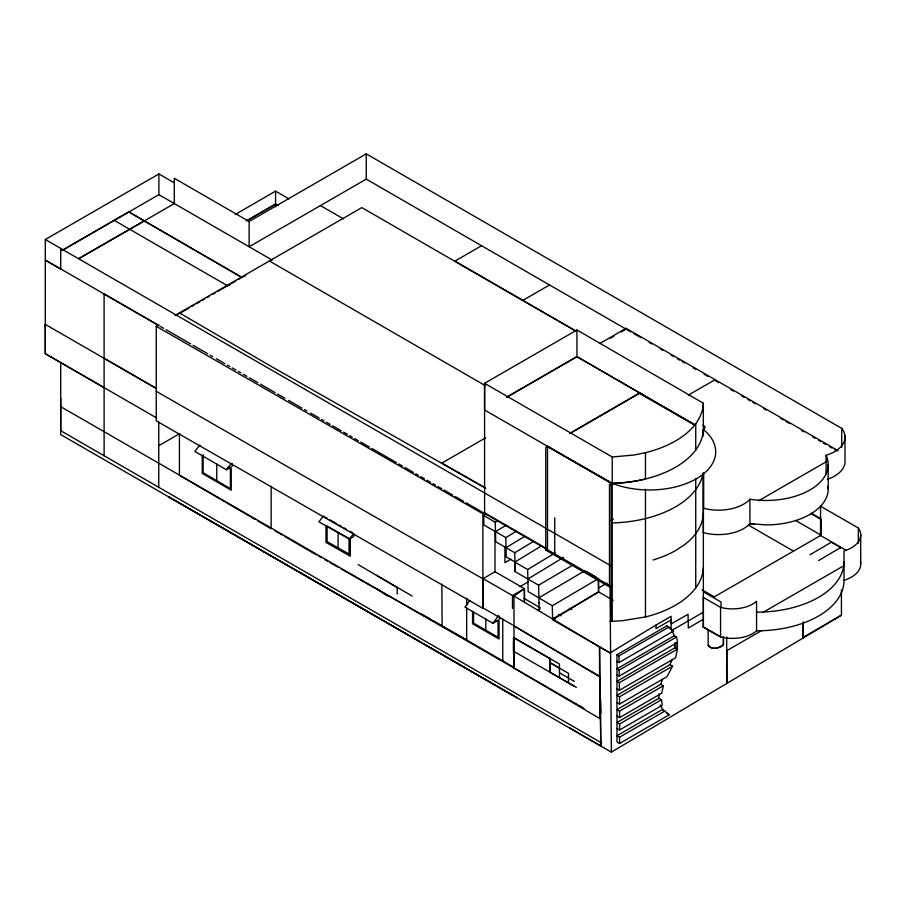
<?xml version="1.0" encoding="UTF-8"?>
<svg xmlns="http://www.w3.org/2000/svg" width="906" height="906" viewBox="0 0 906 906"><rect width="100%" height="100%" fill="white"/><g stroke="black" fill="none" stroke-linecap="round" stroke-linejoin="round"><path stroke-width="1.36" d="M156.296 417.745L45.3 353.702L45.3 324.393L45.3 353.702L104.099 387.632M45.3 326.149L45.3 260.249L60.725 269.139L60.725 248.425L45.3 239.524L45.3 260.033L158.788 325.503M158.675 324.926L156.251 326.33L156.251 420.848L482.887 608.311L482.887 513.793L484.597 512.796L484.574 383.317L576.941 329.988L703.35 403.193L703.35 435.684M78.856 258.674L174.314 203.567L174.314 178.289L249.127 221.483L366.25 153.861L841.731 428.379L841.731 447.371M512.468 608.504L512.502 595.559L524.415 588.64L524.415 601.595L524.415 588.64L494.993 571.754L482.887 578.787L156.251 391.324M703.373 473.612L703.35 567.439A95.334 55.04 0 0 1 645.468 616.929L622.15 620.746L610.055 621.346L611.233 620.667L611.199 483.26L547.484 446.511L545.763 447.496L545.763 550.089L547.484 549.093L547.484 446.296M554.721 553.272L554.721 517.847M841.425 589.897L841.425 615.219L611.369 752.139L610.055 586.556M612.218 483.645L612.218 456.986L484.597 383.34L484.597 409.988L612.218 483.645L612.218 621.233L611.199 620.644M569.523 433.566L639.851 392.966L570.576 433.17M675.027 642.592L675.027 647.756L616.986 681.289L619.376 682.671L677.416 649.138L675.027 647.756A37.452 21.619 -60 0 0 675.264 643.441M860.383 561.629A31.506 18.188 0 0 1 844.018 580.304A87.157 50.317 0 0 1 756.555 630.803A28.528 16.467 0 0 1 720.564 636.884L703.362 626.941L703.362 597.428M703.362 626.941L703.35 567.439M703.554 508.119L703.554 472.909M726.793 682.071L726.827 650.678L761.821 630.463M756.555 630.803L756.555 601.278A28.528 16.467 0 0 1 720.564 607.36L720.564 636.884L702.569 626.703M802.841 638.164L802.841 623.532M803.294 621.878L803.294 637.903M559.466 677.665L549.976 672.229L550.033 658.605L513.6 637.575L559.466 664.075L559.466 677.665L574.347 686.261M658.956 693.871L658.9 698.266L661.471 699.749L662.286 705.298L619.568 729.987L616.986 728.503M703.169 430.826L703.973 430.35L703.294 429.954L702.354 436.409A95.255 54.994 0 0 1 612.218 483.328L547.507 446.284M677.416 649.138L675.582 657.813L619.376 690.293L616.986 688.911M660.757 684.313L663.328 685.797L619.568 711.085L616.986 709.602L660.757 684.313L662.467 679.375M663.328 685.797L661.731 693.237L619.568 717.597L616.986 716.114M672.229 659.274L670.021 664.642L616.986 695.276L619.568 696.771L672.592 666.125L670.021 664.642M672.592 666.125L666.929 676.714L619.568 704.075L616.986 702.592M469.942 600.304L464.971 607.156L492.932 623.294L499.557 619.478L499.557 616.816M492.932 623.294L498.73 615.31M323.306 516.092L318.935 521.856L349.388 539.104L353.759 536.533L353.759 534.415M349.388 539.104L353.759 533.351M199.898 445.005L194.824 451.369L226.319 469.716L232.23 466.33L232.23 463.646M226.319 469.716L231.392 463.351M841.731 428.379A35.742 20.634 0 0 1 826.068 455.288A62.174 35.9 0 0 1 749.919 499.251L749.919 523.679L747.563 525.899A35.606 20.555 0 0 1 707.552 533.6L703.35 532.649M513.985 596.046L599.546 646.861L599.546 676.714L513.985 625.899L599.919 676.488L599.919 718.639L513.985 668.05L513.985 596.046L524.415 588.64M721.912 645.876L723.43 644.868L723.43 636.42L723.407 644.857L718.956 647.416A21.54 12.424 -60 0 1 708.164 645.185L708.141 645.174A21.54 12.424 -60 0 0 718.922 647.405L720.44 646.737M539.172 611.006L538.628 585.197L514.948 571.539L514.948 561.969L506.205 556.93L505.808 537.62L483.895 524.97L483.691 515.537L486.069 514.098M514.948 561.969L514.755 552.739L495.695 541.731L495.276 522.218L497.654 520.78M495.48 531.663L506.171 525.197M505.808 537.62L516.499 531.154M506.012 547.7L525.027 536.193M514.755 552.739L533.77 541.244M514.948 571.539L514.755 562.094L541.086 546.159M598.56 578.538L598.56 591.912L552.581 618.968L552.298 605.752L528.141 591.584L527.677 569.557L555.118 552.954M527.881 578.991L563.679 557.337M552.298 605.752L598.288 578.696L598.56 591.912L552.558 619.727L610.055 652.932L655.989 625.061L655.989 628.673L671.312 619.829L671.312 623.86L688.096 614.234L688.096 621.018L672.331 630.066M818.65 560.576L840.553 547.552L831.312 542.23L809.975 554.766M538.628 585.197L573.713 564.551M538.889 597.79L584.868 570.723M516.839 697.699L168.856 496.975L516.884 697.654M610.938 485.038L613.373 483.611M610.938 520.463L613.373 519.036M482.887 608.096L483.079 578.674L512.502 595.559M235.152 214.529L275.571 191.143L288.946 198.89M247.451 220.362L275.571 204.099L278.006 205.515L275.571 204.099L246.33 220.973M45.3 239.524L158.89 173.941L174.314 182.842M62.208 250.271L128.72 211.868L242.129 277.564L128.72 211.868M62.231 250.475L158.89 194.665L272.31 260.135M78.833 258.47L144.133 220.985M599.715 343.567L626.114 328.323L626.114 329.172L366.25 179.139L249.127 246.76L249.127 221.483M174.994 315.469L361.834 207.599L575.333 330.871M158.697 325.481L104.099 293.963L104.122 455.695M177.214 314.835L179.422 312.921L271.154 366.364L485.65 488.266M180.622 312.853L189.048 307.995M191.449 306.602L193.861 305.22M196.262 303.827L199.875 301.743M202.276 300.362L204.688 298.969M207.089 297.576L209.501 296.194M213.103 294.11L215.515 292.717M217.916 291.324L236.058 280.86M238.482 279.456L240.917 278.051M227.542 285.979L229.977 284.575M243.34 276.862L245.753 275.469M481.584 245.73L454.914 261.121L576.352 331.234M158.754 445.707L179.728 433.6M522.875 300.362L549.546 284.96M507.224 396.896L576.941 356.647L695.468 425.073M506.465 397.36L576.941 356.647L576.941 329.988M610.361 338.266L613.996 336.171M621.267 331.97L624.902 329.875M485.741 437.757L441.868 463.079L484.778 487.587M688.413 395.084L715.094 379.693M510.95 559.206L504.925 562.683L504.925 546.42M442.094 625.865L441.868 584.121M519.885 586.692L528.402 581.777M598.764 587.903L606.986 583.147M545.763 550.089L609.489 586.884L612.479 585.151M758.707 500.735L827.076 461.256M513.464 651.244L513.577 637.586L513.577 650.848M655.989 625.061L671.12 616.329L671.12 629.41M821.096 518.844L821.096 535.197L714.268 596.861L702.093 589.829M664.981 710.972L619.568 737.212L616.986 735.729L662.411 709.477L669.387 714.698L619.568 743.486L616.986 742.003L616.986 654.71L666.816 625.921L671.312 628.707L673.509 631.074L619.013 662.558L616.986 661.391M619.013 662.558L619.013 655.876L668.832 627.088M703.362 612.184L688.277 620.904L688.277 628.017L703.362 619.308M676.488 637.009L674.279 635.729L616.986 668.832L619.194 670.112L676.488 637.009A37.452 21.619 -60 0 1 677.224 649.036L677.224 642.581L619.194 676.103L616.986 674.834M600.497 713.464L600.485 701.255M763.237 612.241L843.713 565.786M658.9 698.266L616.986 722.478L619.568 723.973L661.471 699.749M802.841 637.518L841.425 615.219M720.417 646.725L721.935 645.887M537.688 610.112L540.101 608.957M703.35 403.193A95.334 55.04 0 0 1 645.468 452.683L634.019 455.027L612.218 456.986M749.183 524.381L754.154 523.996M749.919 523.679L766.012 524.902A62.174 35.9 0 0 0 828.016 486.329M703.35 430.056L703.407 435.65M703.407 508.232L707.552 509.172A35.606 20.555 0 0 0 749.919 499.251M324.529 516.782L326.964 518.164M329.399 519.546L336.704 523.691M339.138 525.072L341.573 526.443M344.008 527.824L346.443 529.206M350.101 531.278L352.536 532.66M274.835 530.825L282.185 534.993M284.631 536.375L316.488 554.959M318.946 556.352L321.404 557.745M325.084 559.829L327.542 561.222M329.999 562.615L338.606 567.484M341.064 568.877L466.681 640.055L466.681 607.949M586.012 571.38L596.284 577.235M639.262 393.306L694.834 425.118M156.251 326.33L482.887 513.793M483.079 607.983L512.502 624.88M549.976 662.671L559.466 668.107M626.114 328.323L838.073 450.69M627.337 329.875L630.995 331.981M633.43 333.397L640.746 337.61M649.274 342.536L651.708 343.952M660.248 348.878L662.682 350.282M671.21 355.209L673.656 356.613M677.303 358.719L679.749 360.135M682.184 361.539L684.619 362.944M693.147 367.87L695.593 369.274M704.121 374.201L707.779 376.318M715.094 380.543L718.741 382.649M730.916 389.682L733.35 391.086M741.878 396.001L744.313 397.406M747.971 399.523L750.406 400.928M752.841 402.332L755.276 403.736M763.792 408.663L766.227 410.067M780.847 418.504L783.282 419.908M785.717 421.313L789.364 423.419M801.538 430.452L803.984 431.856M812.501 436.783L814.936 438.187M818.594 440.293L821.029 441.698M823.463 443.102L825.898 444.506M829.545 446.624L831.98 448.028M834.415 449.433L836.861 450.837M320.452 205.583L343.521 218.901M858.344 543.374L858.344 528.028L820.542 506.205L820.542 535.514L846.147 550.293M811.346 513.215L819.873 518.141M795.502 520.418L821.096 535.197M748.413 525.106L793.497 551.131M269.376 260.985L485.322 385.662M114.133 220.294L227.542 285.775M703.35 591.822L721.017 602.014L721.017 607.62L703.35 597.428M60.725 248.425L611.199 565.978M484.574 512.773L547.484 549.093M597.156 578.039L585.989 571.392M160.011 326.205L163.68 328.323M166.126 329.739L190.622 343.861M193.069 345.277L207.757 353.759M210.203 355.163L212.661 356.579M216.33 358.697L224.903 363.646M227.349 365.05L229.796 366.466M232.242 367.881L235.922 369.999M238.369 371.415L240.815 372.83M243.261 374.235L246.942 376.352M249.388 377.768L257.961 382.717M260.407 384.121L275.096 392.604M277.553 394.019L284.892 398.255M288.572 400.373L302.038 408.142M304.484 409.557L306.93 410.962M310.611 413.079L319.172 418.028M321.63 419.444L324.076 420.86M326.522 422.264L330.192 424.382M332.649 425.797L341.211 430.746M343.668 432.151L347.338 434.28M349.784 435.684L352.23 437.1M354.688 438.515L358.357 440.633M360.803 442.049L369.376 446.986M371.822 448.402L396.307 462.524M398.765 463.94L402.434 466.058M404.88 467.473L413.453 472.411M415.899 473.827L418.346 475.242M420.803 476.658L424.472 478.776M426.919 480.18L430.588 482.309M433.045 483.713L435.492 485.129M437.938 486.545L441.607 488.662M444.065 490.078L452.626 495.016M455.084 496.431L463.657 501.369M466.103 502.785L611.233 586.51M483.691 515.537L495.276 522.218M671.493 629.908L673.509 631.074M598.56 591.912L613.226 600.372M726.827 683.384L726.68 636.975M514.755 562.094L527.677 569.557M569.33 608.232L571.754 609.636M538.991 602.83L539.636 603.192M558.651 614.381L561.086 615.797M524.189 598.481L540.089 607.666M104.099 358.312L156.296 388.425L45.3 324.393M616.986 654.71L619.013 655.876M552.569 617.881L554.993 619.285M610.055 652.932L599.546 646.861L600.825 746.057L569.444 727.733M666.816 713.215L669.387 714.698M495.593 620.338L498.04 621.754L498.04 637.258L473.578 623.135L473.578 611.856M550.089 662.694L568.481 673.317L568.481 682.875M559.466 672.784L574.347 681.38M576.386 687.461L513.532 651.21L513.985 668.05M376.5 575.276L412.128 596.023M420.905 613.622L430.327 619.058M432.683 620.417L513.6 667.144M575.638 703.577L578.028 704.959M580.418 706.34L584.008 708.413M60.702 406.669L556.024 692.263M556.76 692.716L573.181 702.161M573.872 702.58L576.318 703.985M578.764 705.4L582.422 707.518M601.663 742.988L60.702 430.678L60.713 362.604M611.335 752.127L60.702 434.608L60.702 398.334M576.941 356.647L694.789 424.891M639.851 392.966L642.728 394.642M703.373 532.637L703.407 473.34M810.847 513.498L820.542 519.161M228.776 467.168L231.189 468.572L231.189 490.237L202.253 473.374L202.253 455.775M228.119 467.745L230.384 469.059L230.384 488.606L203.137 472.728L203.137 454.574M255.254 519.478L179.422 475.299L179.422 433.77M257.7 520.905L271.154 528.742L271.154 486.329M358.187 564.597L396.873 587.382M376.919 588.911L387.304 595.888M666.816 625.921L670.689 629.002M663.792 710.983L660.112 704.936M672.014 630.769L674.279 635.729M600.406 701.301L600.757 746.023M840.553 547.552L840.553 548.187M600.644 708.56L600.701 713.418M600.452 698.481L600.587 708.594M397.145 587.382L397.236 594.064M860.7 534.54L860.7 563.849M844.992 435.922L844.992 460.35A35.742 20.634 0 0 1 827.382 479.297M844.018 580.304L844.018 550.995A31.506 18.188 0 0 0 858.344 528.028M828.186 464.585L828.186 489.014M826.068 455.288L826.068 474.291M708.141 629.715L708.164 645.185M695.74 423.634L695.74 450.316M695.74 478.391L695.74 587.881M645.468 452.683L645.468 479.365M645.468 489.183L645.468 616.929M619.568 696.771L619.568 704.075M619.568 711.085L619.568 717.597M619.568 723.973L619.568 729.987M619.568 737.212L619.568 743.486M619.376 682.671L619.376 690.293M619.194 670.112L619.194 676.103M609.489 484.291L609.489 586.884M550.089 658.662L549.976 672.229M502.762 619.013L502.762 660.882M499.047 621.199L499.047 639.036L472.558 623.747L472.558 611.391M494.993 530.78L494.993 571.754M485.809 618.923L485.809 630.202M466.681 598.175L466.681 605.163M366.25 153.861L366.25 179.139M350.328 537.96L350.328 556.227L326.001 542.445L326.001 525.582M338.074 532.32L338.074 547.824M275.571 191.143L275.571 206.817M216.761 463.917L216.761 480.667M158.89 173.941L158.89 194.665M158.754 421.947L158.754 487.235M844.018 561.607A87.157 50.317 0 0 1 756.555 612.116M703.35 513.011A93.352 53.782 0.1 0 1 683.951 545.129L676.012 550.316A93.352 53.782 0.1 0 1 653.079 559.976M703.407 430.067A97.033 56.331 0.8 0 1 702.569 435.571M644.279 479.263A97.033 56.331 0.8 0 1 612.218 483.328A66.183 38.211 0 0 0 696.839 478.481A66.183 38.211 0 0 0 703.35 429.523M702.977 473.283A95.357 55.051 0 0 1 612.218 522.943M702.818 425.22A4.303 2.48 0 0 1 703.554 429.24M349.048 538.526L327.111 526.103L327.111 541.607L349.048 554.03L349.048 538.526"/></g></svg>
